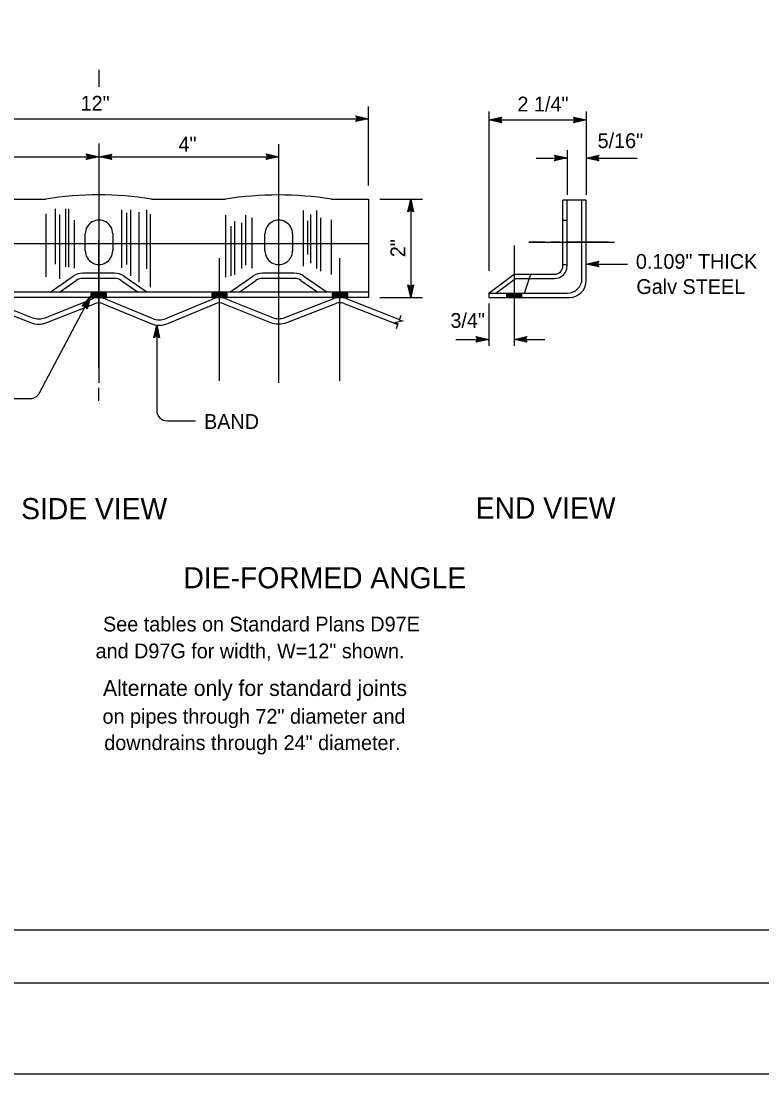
# Model space of a CAD drawing. Extents: x -894 to 866, y -472 to 714.
# Drawn here: x -54.8 to 295.7, y -472.4 to 25.9 of the extents above; entities that cross this region are included whole.
import ezdxf

# ---------------------------------------------------------------- set-up
doc = ezdxf.new("R2010")
doc.units = 0
for name, color, linetype in [('56 Stage 3 Anno', 7, 'Continuous'), ('57 Undefined', 7, 'Continuous'), ('60 Nongeo Data', 7, 'Continuous'), ('border_PLOTTING-ELEMENTS', 7, 'Continuous'), ('border_rw_22x34_Cut_Lines', 7, 'Continuous'), ('border_SHEET', 7, 'Continuous')]:
    doc.layers.add(name, color=color, linetype=linetype)

msp = doc.modelspace()

# ---------------------------------------------------------------- linework, layer by layer
at = {"layer": '56 Stage 3 Anno'}
for p, q in [((109.6, -52.02), (109.6, -14.6)), ((104.4, -20.39), (103.6, -19.05)), ((103.6, -19.05), (103.6, -19.05)), ((103.6, -19.05), (109.6, -20.39)), ((103.82, -19.41), (108.22, -20.39)), ((104.05, -19.77), (106.84, -20.39)), ((166.58, -17.02), (166.58, -92.31)), ((166.58, -20.96), (172.58, -19.63)), ((172.58, -19.63), (171.78, -20.96)), ((172.58, -19.63), (172.58, -19.63)), ((207.38, -20.96), (206.58, -19.62)), ((206.58, -19.62), (206.58, -19.62)), ((206.58, -19.62), (212.58, -20.96)), ((212.58, -17.02), (212.58, -56.41)), ((-145.4, -20.39), (109.6, -20.39)), ((109.6, -20.39), (103.6, -21.72)), ((103.6, -21.72), (104.4, -20.39)), ((103.6, -21.72), (103.6, -21.72)), ((108.21, -20.4), (103.84, -21.36)), ((106.84, -20.39), (104.01, -21.02)), ((104.23, -20.11), (105.46, -20.39)), ((105.46, -20.39), (104.25, -20.66)), ((109.6, -20.39), (109.6, -20.39)), ((166.58, -20.96), (212.58, -20.96)), ((172.58, -22.3), (166.58, -20.96)), ((166.58, -20.96), (166.58, -20.96)), ((172.36, -21.95), (167.96, -20.96)), ((167.97, -20.96), (172.34, -19.99)), ((169.34, -20.96), (172.17, -20.34)), ((172.13, -21.59), (169.34, -20.96)), ((170.72, -20.97), (171.93, -20.7)), ((171.95, -21.24), (170.72, -20.97)), ((171.78, -20.96), (172.58, -22.3)), ((172.58, -22.3), (172.58, -22.3)), ((212.58, -20.96), (206.58, -22.29)), ((206.58, -22.29), (207.38, -20.96)), ((206.58, -22.29), (206.58, -22.29)), ((206.79, -19.98), (211.2, -20.96)), ((211.19, -20.97), (206.81, -21.93)), ((209.82, -20.96), (206.99, -21.59)), ((207.03, -20.34), (209.82, -20.96)), ((207.2, -20.68), (208.43, -20.96)), ((208.43, -20.96), (207.23, -21.23)), ((212.58, -20.96), (212.58, -20.96)), ((-102.9, -38.39), (-17.9, -38.39)), ((-23.1, -38.39), (-23.9, -37.05)), ((-23.9, -37.05), (-23.9, -37.05)), ((-23.9, -37.05), (-17.9, -38.39)), ((-17.9, -38.39), (-23.9, -39.72)), ((-23.9, -39.72), (-23.1, -38.39)), ((-23.9, -39.72), (-23.9, -39.72)), ((-23.68, -37.41), (-19.28, -38.39)), ((-19.29, -38.4), (-23.66, -39.36)), ((-20.66, -38.39), (-23.49, -39.02)), ((-23.45, -37.77), (-20.66, -38.39)), ((-23.27, -38.11), (-22.04, -38.39)), ((-22.04, -38.39), (-23.25, -38.66)), ((-17.9, -38.39), (-11.9, -37.06)), ((-17.9, -38.39), (67.1, -38.39)), ((-17.9, -38.39), (-17.9, -38.39)), ((-11.9, -39.73), (-17.9, -38.39)), ((-17.9, -38.39), (-17.9, -38.39)), ((-12.11, -39.38), (-16.52, -38.39)), ((-16.51, -38.39), (-12.13, -37.42)), ((-15.14, -38.39), (-12.31, -37.77)), ((-12.35, -39.02), (-15.14, -38.39)), ((-13.75, -38.39), (-12.55, -38.13)), ((-12.53, -38.67), (-13.75, -38.39)), ((-11.9, -37.06), (-12.7, -38.39)), ((-12.7, -38.39), (-11.9, -39.73)), ((-11.9, -37.06), (-11.9, -37.06)), ((-11.9, -39.73), (-11.9, -39.73)), ((61.9, -38.39), (61.1, -37.05)), ((61.1, -37.05), (61.1, -37.05)), ((61.1, -37.05), (67.1, -38.39)), ((67.1, -38.39), (61.1, -39.72)), ((61.1, -39.72), (61.9, -38.39)), ((61.1, -39.72), (61.1, -39.72)), ((61.32, -37.41), (65.72, -38.39)), ((65.71, -38.4), (61.34, -39.36)), ((64.34, -38.39), (61.51, -39.02)), ((61.55, -37.77), (64.34, -38.39)), ((61.73, -38.11), (62.96, -38.39)), ((62.96, -38.39), (61.75, -38.66)), ((67.1, -38.39), (67.1, -38.39)), ((188.83, -38.96), (203.58, -38.96)), ((198.35, -38.93), (197.55, -37.59)), ((197.55, -37.59), (197.55, -37.59)), ((197.55, -37.59), (203.55, -38.93)), ((203.55, -38.93), (197.55, -40.26)), ((197.55, -40.26), (198.35, -38.93)), ((197.77, -37.95), (202.17, -38.93)), ((202.16, -38.94), (197.79, -39.9)), ((200.79, -38.93), (197.96, -39.56)), ((198, -38.31), (200.79, -38.93)), ((198.18, -38.66), (199.41, -38.93)), ((199.41, -38.93), (198.2, -39.2)), ((203.55, -38.93), (203.55, -38.93)), ((203.58, -35.28), (203.58, -56.41)), ((212.58, -38.96), (218.58, -37.63)), ((218.58, -40.3), (212.58, -38.96)), ((212.58, -38.96), (212.58, -38.96)), ((212.58, -38.96), (236.73, -38.96)), ((218.36, -39.95), (213.96, -38.96)), ((213.97, -38.96), (218.34, -37.99)), ((215.34, -38.96), (218.17, -38.34)), ((218.13, -39.59), (215.34, -38.96)), ((216.72, -38.97), (217.93, -38.7)), ((217.95, -39.24), (216.72, -38.97)), ((218.58, -37.63), (217.78, -38.96)), ((217.78, -38.96), (218.58, -40.3)), ((218.58, -37.63), (218.58, -37.63)), ((197.55, -40.26), (197.55, -40.26)), ((218.58, -40.3), (218.58, -40.3)), ((114.9, -58.39), (135.11, -58.39)), ((128.26, -64.39), (129.6, -58.39)), ((128.62, -64.17), (129.6, -59.77)), ((129.6, -58.39), (129.6, -104.96)), ((129.6, -58.39), (129.6, -58.39)), ((129.6, -58.39), (130.93, -64.39)), ((129.6, -59.78), (130.57, -64.16)), ((129.6, -63.59), (128.26, -64.39)), ((128.26, -64.39), (128.26, -64.39)), ((128.98, -63.94), (129.6, -61.15)), ((129.32, -63.77), (129.6, -62.54)), ((129.6, -61.15), (130.23, -63.98)), ((129.6, -62.54), (129.87, -63.74)), ((130.93, -64.39), (129.6, -63.59)), ((130.93, -64.39), (130.93, -64.39)), ((212.58, -89.18), (218.58, -87.85)), ((212.58, -89.18), (232.14, -89.18)), ((218.58, -90.52), (212.58, -89.18)), ((212.58, -89.18), (212.58, -89.18)), ((218.36, -90.17), (213.96, -89.18)), ((213.97, -89.18), (218.34, -88.21)), ((215.34, -89.19), (218.17, -88.56)), ((218.13, -89.81), (215.34, -89.19)), ((216.72, -89.19), (217.93, -88.92)), ((217.95, -89.46), (216.72, -89.19)), ((218.58, -87.85), (217.78, -89.18)), ((217.78, -89.18), (218.58, -90.52)), ((218.58, -87.85), (218.58, -87.85)), ((218.58, -90.52), (218.58, -90.52)), ((129.6, -104.96), (128.27, -98.96)), ((128.27, -98.96), (128.27, -98.96)), ((128.27, -98.96), (129.6, -99.76)), ((129.6, -103.57), (128.63, -99.2)), ((129.6, -102.2), (128.98, -99.37)), ((129.6, -100.82), (129.34, -99.61)), ((129.6, -99.76), (130.94, -98.96)), ((130.94, -98.96), (129.6, -104.96)), ((130.59, -99.18), (129.6, -103.58)), ((130.23, -99.41), (129.6, -102.2)), ((129.88, -99.59), (129.6, -100.82)), ((130.94, -98.96), (130.94, -98.96)), ((-46.01, -150.09), (-21.88, -104.46)), ((-25.87, -109.14), (-21.88, -104.46)), ((-21.88, -104.46), (-23.51, -110.38)), ((-21.88, -104.46), (-21.88, -104.46)), ((-24.31, -109.05), (-25.87, -109.14)), ((-25.87, -109.14), (-25.87, -109.14)), ((-25.46, -109.11), (-22.53, -105.68)), ((-25.03, -109.07), (-23.18, -106.9)), ((-24.64, -109.08), (-23.82, -108.12)), ((-23.51, -110.38), (-24.31, -109.05)), ((-23.82, -108.12), (-24.15, -109.31)), ((-23.18, -106.9), (-23.94, -109.69)), ((-22.53, -105.69), (-23.72, -110.01)), ((114.9, -104.96), (135.11, -104.96)), ((129.6, -104.96), (129.6, -104.96)), ((166.58, -107.74), (166.58, -127.82)), ((-23.51, -110.38), (-23.51, -110.38)), ((8.08, -123.99), (9.42, -117.99)), ((8.43, -123.77), (9.42, -119.37)), ((9.42, -117.99), (9.42, -158.35)), ((9.42, -117.99), (9.42, -117.99)), ((9.42, -117.99), (10.75, -123.99)), ((9.42, -119.38), (10.39, -123.75)), ((9.42, -123.19), (8.08, -123.99)), ((8.08, -123.99), (8.08, -123.99)), ((8.79, -123.54), (9.41, -120.75)), ((9.14, -123.36), (9.41, -122.13)), ((9.41, -120.75), (10.04, -123.58)), ((9.41, -122.13), (9.68, -123.34)), ((10.75, -123.99), (9.42, -123.19)), ((10.75, -123.99), (10.75, -123.99)), ((161.38, -124.78), (160.58, -123.44)), ((160.58, -123.44), (160.58, -123.44)), ((160.58, -123.44), (166.58, -124.78)), ((160.79, -123.8), (165.2, -124.78)), ((161.03, -124.16), (163.82, -124.78)), ((161.2, -124.5), (162.43, -124.78)), ((178.47, -124.78), (184.47, -123.45)), ((179.86, -124.78), (184.24, -123.81)), ((181.23, -124.78), (184.06, -124.16)), ((182.62, -124.79), (183.82, -124.52)), ((184.47, -123.45), (183.67, -124.78)), ((184.47, -123.45), (184.47, -123.45)), ((150.84, -124.78), (166.58, -124.78)), ((166.58, -124.78), (160.58, -126.11)), ((160.58, -126.11), (161.38, -124.78)), ((160.58, -126.11), (160.58, -126.11)), ((165.19, -124.79), (160.81, -125.75)), ((163.82, -124.78), (160.99, -125.41)), ((162.43, -124.78), (161.23, -125.05)), ((166.58, -124.78), (166.58, -124.78)), ((184.47, -126.12), (178.47, -124.78)), ((178.47, -124.78), (178.47, -124.78)), ((178.47, -124.78), (193.04, -124.78)), ((184.25, -125.77), (179.85, -124.78)), ((184.02, -125.41), (181.23, -124.78)), ((183.84, -125.06), (182.62, -124.79)), ((183.67, -124.78), (184.47, -126.12)), ((184.47, -126.12), (184.47, -126.12)), ((-67.11, -152.76), (-50.43, -152.76)), ((14.42, -163.35), (27.77, -163.35))]:
    msp.add_line(p, q, dxfattribs=at)
for centre, start, end in [((-50.43, -147.76), 270, 332.141), ((14.42, -158.35), 180, 270)]:
    msp.add_arc(centre, 5, start, end, dxfattribs=at)
at = {"layer": '60 Nongeo Data'}
for p, q in [((-17.9, -5.3), (-17.9, 2.73)), ((-17.9, -145.37), (-17.9, -33.22)), ((67.1, -145.37), (67.1, -32.92)), ((-77.92, -58.39), (-43.08, -58.39)), ((6.92, -58.39), (41.94, -58.39)), ((91.94, -58.39), (109.6, -58.39)), ((109.6, -58.39), (109.6, -104.96)), ((212.58, -58.96), (201.58, -58.96)), ((201.58, -89.96), (201.58, -58.96)), ((203.58, -89.96), (203.58, -58.96)), ((210.58, -95.96), (210.58, -58.96)), ((212.58, -96.96), (212.58, -58.96)), ((-38.7, -63.04), (-38.7, -89.15)), ((-33.77, -63.04), (-33.77, -90.48)), ((-32.26, -63.04), (-32.26, -90.67)), ((-7.18, -63.45), (-7.18, -90.89)), ((-3.01, -63.45), (-3.01, -94.68)), ((0.96, -64.57), (0.96, -97.71)), ((4.56, -63.45), (4.56, -91.46)), ((78.71, -63.79), (78.71, -90.1)), ((84.96, -63.79), (84.96, -91.24)), ((-43.08, -65.3), (-43.08, -95.21)), ((-36.61, -65.67), (-36.61, -96.16)), ((-29.61, -68.32), (-29.61, -91.05)), ((-4.91, -64.95), (-4.91, -89.37)), ((6.25, -65.59), (6.25, -100.06)), ((41.94, -66.07), (41.94, -95.4)), ((46.14, -68.89), (46.14, -94.27)), ((49.55, -69.65), (49.55, -91.24)), ((51.44, -66.07), (51.44, -89.72)), ((54.47, -67.19), (54.47, -91.05)), ((80.79, -68.7), (80.79, -84.61)), ((82.12, -65.67), (82.12, -88.78)), ((86.85, -67.19), (86.85, -92.56)), ((91.94, -68.14), (91.94, -94.08)), ((201.58, -68.35), (203.58, -68.35)), ((44.43, -71.17), (44.43, -94.65)), ((-145.4, -79.39), (109.6, -79.39)), ((-24.39, -82.85), (-24.39, -74.84)), ((-17.99, -138.03), (-17.99, -77.76)), ((-11.39, -74.84), (-11.39, -83.06)), ((60.62, -82.9), (60.62, -74.89)), ((73.62, -74.89), (73.62, -83.11)), ((185.45, -78.84), (225.89, -78.84)), ((178.47, -80.35), (178.47, -127.82)), ((39.1, -144.39), (39.1, -86.39)), ((96.1, -144.39), (96.1, -86.39)), ((201.58, -89.4), (203.58, -89.4)), ((-10.55, -93.46), (-25.56, -93.46)), ((74.47, -93.46), (59.47, -93.46)), ((166.58, -102.96), (178.47, -93.96)), ((178.47, -93.96), (197.58, -93.96)), ((183.39, -102.96), (186.37, -93.96)), ((-41.06, -102.46), (-30.11, -94.88)), ((-36.66, -102.46), (-28.69, -96.94)), ((-10.55, -95.96), (-25.56, -95.96)), ((-7.42, -96.94), (0.55, -102.46)), ((-6, -94.88), (4.94, -102.46)), ((43.97, -102.46), (54.91, -94.88)), ((48.36, -102.46), (56.34, -96.94)), ((74.47, -95.96), (59.47, -95.96)), ((77.6, -96.94), (85.58, -102.46)), ((79.02, -94.88), (89.97, -102.46)), ((169.89, -102.96), (179.14, -95.96)), ((179.14, -95.96), (197.58, -95.96)), ((109.6, -102.46), (-145.4, -102.46)), ((-21.58, -104.95), (-21.58, -102.91)), ((-21.58, -102.91), (-14.58, -102.91)), ((-21.58, -103.41), (-14.58, -103.41)), ((-21.58, -103.91), (-14.58, -103.91)), ((-21.58, -104.41), (-14.58, -104.41)), ((-14.58, -102.91), (-14.58, -104.95)), ((35.59, -104.95), (35.59, -102.92)), ((35.59, -102.92), (42.59, -102.92)), ((35.59, -103.42), (42.59, -103.42)), ((35.59, -103.92), (42.59, -103.92)), ((35.59, -104.42), (42.59, -104.42)), ((42.59, -102.92), (42.59, -104.95)), ((92.6, -104.96), (92.6, -102.93)), ((92.6, -102.93), (99.6, -102.93)), ((92.6, -103.43), (99.6, -103.43)), ((92.6, -103.93), (99.6, -103.93)), ((92.6, -104.43), (99.6, -104.43)), ((99.6, -102.93), (99.6, -104.96)), ((166.58, -102.96), (203.58, -102.96)), ((166.58, -102.96), (166.58, -104.96)), ((174.97, -104.96), (174.97, -102.97)), ((174.97, -102.97), (181.97, -102.97)), ((174.97, -103.43), (181.97, -103.43)), ((174.97, -103.93), (181.97, -103.93)), ((174.97, -104.43), (181.97, -104.43)), ((181.97, -102.97), (181.97, -104.96)), ((109.6, -104.96), (-145.4, -104.96)), ((-72.83, -107.9), (-50.28, -116.86)), ((-71.91, -105.58), (-49.36, -114.54)), ((-43.44, -114.54), (-21.02, -105.6)), ((-42.52, -116.86), (-20.1, -107.93)), ((-21.58, -104.91), (-14.58, -104.91)), ((-15.96, -107.95), (6.58, -117.25)), ((-15.01, -105.64), (7.53, -114.94)), ((13.64, -114.93), (36.07, -105.63)), ((14.6, -117.24), (37.03, -107.94)), ((35.59, -104.92), (42.59, -104.92)), ((41.18, -107.92), (63.25, -116.76)), ((42.1, -105.6), (64.18, -114.44)), ((70.04, -114.47), (93.2, -105.52)), ((70.94, -116.8), (94.11, -107.85)), ((92.6, -104.93), (99.6, -104.93)), ((98.08, -107.85), (123.46, -117.71)), ((98.98, -105.52), (124.32, -115.36)), ((166.58, -104.96), (204.58, -104.96)), ((174.97, -104.96), (181.97, -104.96)), ((124.2, -115.68), (125.03, -113.41)), ((122.77, -119.61), (123.6, -117.34)), ((-17.99, -153.9), (-17.99, -147.7))]:
    msp.add_line(p, q, dxfattribs=at)
for points in [[(-17.9, -42.58), (-17.9, -32.02)], [(-17.9, -52.37), (-17.9, -32.37)], [(67.1, -52.37), (67.1, -32.37)], [(67.1, -42.58), (67.1, -32.62)], [(-17.9, -49.58), (-17.9, -45.58)], [(67.1, -49.58), (67.1, -45.58)], [(-17.9, -59.37), (-17.9, -55.37)], [(67.1, -59.37), (67.1, -55.37)], [(-17.9, -82.37), (-17.9, -62.37)], [(67.1, -82.37), (67.1, -62.37)], [(-52.4, -79.39), (-32.4, -79.39)], [(-29.4, -79.39), (-25.4, -79.39)], [(-22.4, -79.39), (-2.4, -79.39)], [(0.6, -79.39), (4.6, -79.39)], [(7.6, -79.39), (27.6, -79.39)], [(30.6, -79.39), (34.6, -79.39)], [(37.6, -79.39), (57.6, -79.39)], [(60.6, -79.39), (64.6, -79.39)], [(67.6, -79.39), (87.6, -79.39)], [(90.6, -79.39), (94.6, -79.39)], [(97.6, -79.39), (109.6, -79.39)], [(192.89, -78.84), (185.45, -78.84)], [(199.89, -78.84), (195.89, -78.84)], [(222.89, -78.84), (202.89, -78.84)], [(178.47, -83.35), (178.47, -103.35)], [(-17.9, -89.37), (-17.9, -85.37)], [(39.1, -88.39), (39.1, -86.39)], [(67.1, -89.37), (67.1, -85.37)], [(96.1, -88.39), (96.1, -86.39)], [(-17.9, -112.37), (-17.9, -92.37)], [(39.1, -111.39), (39.1, -91.39)], [(67.1, -112.37), (67.1, -92.37)], [(96.1, -111.39), (96.1, -91.39)], [(178.47, -106.35), (178.47, -110.35)], [(39.1, -118.39), (39.1, -114.39)], [(96.1, -118.39), (96.1, -114.39)], [(178.47, -113.35), (178.47, -127.82)], [(-17.9, -119.37), (-17.9, -115.37)], [(67.1, -119.37), (67.1, -115.37)], [(124.2, -115.68), (125.93, -116.08), (121.87, -116.94), (123.6, -117.34)], [(-17.9, -137.49), (-17.9, -122.37)], [(39.1, -141.39), (39.1, -121.39)], [(67.1, -136.69), (67.1, -122.37)], [(96.1, -141.39), (96.1, -121.39)]]:
    msp.add_lwpolyline(points, dxfattribs=at)
for centre, radius, start, end in [((-18.08, -214.06), 157.66, 80.8763, 99.1237), ((66.94, -218.52), 162.07, 81.1263, 98.8737), ((-17.89, -74.82), 6.5, 359.5774, 180.1421), ((67.12, -74.88), 6.5, 359.5774, 180.1421), ((-17.89, -82.85), 6.5, 179.8579, 0.4226), ((67.12, -82.9), 6.5, 179.8579, 0.4226), ((-25.56, -101.46), 8, 90, 124.6952), ((-25.56, -101.46), 8, 90, 124.6951), ((-10.55, -101.46), 8, 55.3048, 90), ((59.47, -101.46), 8, 90, 124.6952), ((74.47, -101.46), 8, 55.3048, 90), ((197.58, -89.96), 4, 270, 0), ((197.58, -89.96), 6, 270, 0), ((-25.56, -101.46), 5.5, 90, 124.6952), ((-10.55, -101.46), 5.5, 55.3048, 90), ((59.47, -101.46), 5.5, 90, 124.6952), ((74.47, -101.46), 5.5, 55.3048, 90), ((203.58, -95.96), 7, 270, 0), ((204.58, -96.96), 8, 270, 0), ((-18.06, -113.04), 8, 67.5899, 111.724), ((-18.06, -113.04), 5.5, 67.5899, 111.724), ((39.13, -113.02), 8, 68.1796, 112.5137), ((39.13, -113.02), 5.5, 68.1796, 112.5137), ((96.09, -112.98), 8, 68.7782, 111.1354), ((96.09, -112.98), 5.5, 68.7782, 111.1354), ((-46.4, -107.11), 8, 248.3344, 291.7241), ((67.15, -107.01), 8, 248.1795, 291.1354), ((-46.4, -107.11), 10.5, 248.3344, 291.7241), ((10.58, -107.54), 10.5, 247.5899, 292.5138), ((10.58, -107.54), 8, 247.5899, 292.5138), ((67.15, -107.01), 10.5, 248.1795, 291.1354)]:
    msp.add_arc(centre, radius, start, end, dxfattribs=at)
at = {"layer": 'border_PLOTTING-ELEMENTS'}
for points in [[(-894.04, -472.44), (865.96, -472.44), (865.96, 713.56), (-894.04, 713.56)], [(-864.04, 670.56), (835.96, 670.56), (835.96, -429.44), (-864.04, -429.44)]]:
    msp.add_lwpolyline(points, close=True, dxfattribs=at)
at = {"layer": 'border_rw_22x34_Cut_Lines'}
msp.add_lwpolyline([(-864.04, 670.56), (835.96, 670.56), (835.96, -429.44), (-864.04, -429.44)], close=True, dxfattribs=at)
at = {"layer": 'border_SHEET'}
msp.add_line((810.96, -404.44), (-814.04, -404.44), dxfattribs=at)

# ---------------------------------------------------------------- texts
at = {"layer": '57 Undefined'}
for s, height, p in [('12"', 7, (-26.6, -16.54)), ('2 1/4"', 7, (180.05, -16.93)), ('4"', 7, (19.71, -35.9)), ('5/16"', 7, (217.96, -34.25)), ('0.109" THICK', 7, (236.07, -91.39)), ('Galv STEEL', 7, (236.29, -103.31)), ('3/4"', 7, (148.34, -119.33)), ('BAND', 7, (31.79, -167.16)), ('SIDE VIEW', 10, (-54.74, -209.89)), ('END VIEW', 10, (160.31, -209.62)), ('DIE-FORMED ANGLE', 10, (22.06, -242.6)), ('See tables on Standard Plans D97E', 7, (-15.99, -263.03)), (' and D97G for width, W=12" shown.', 7, (-22.12, -275.73)), ('Alternate only for standard joints ', 7.5, (-16.02, -293.55)), ('on pipes through 72" diameter and', 7, (-16.23, -306.68)), ('downdrains through 24" diameter.', 7, (-15.4, -319.16))]:
    msp.add_text(s, height=height, dxfattribs=at).set_placement(p)
msp.add_text('2"', height=7, rotation=90, dxfattribs=at).set_placement((126.99, -85.9))

doc.saveas('drawing.dxf')
